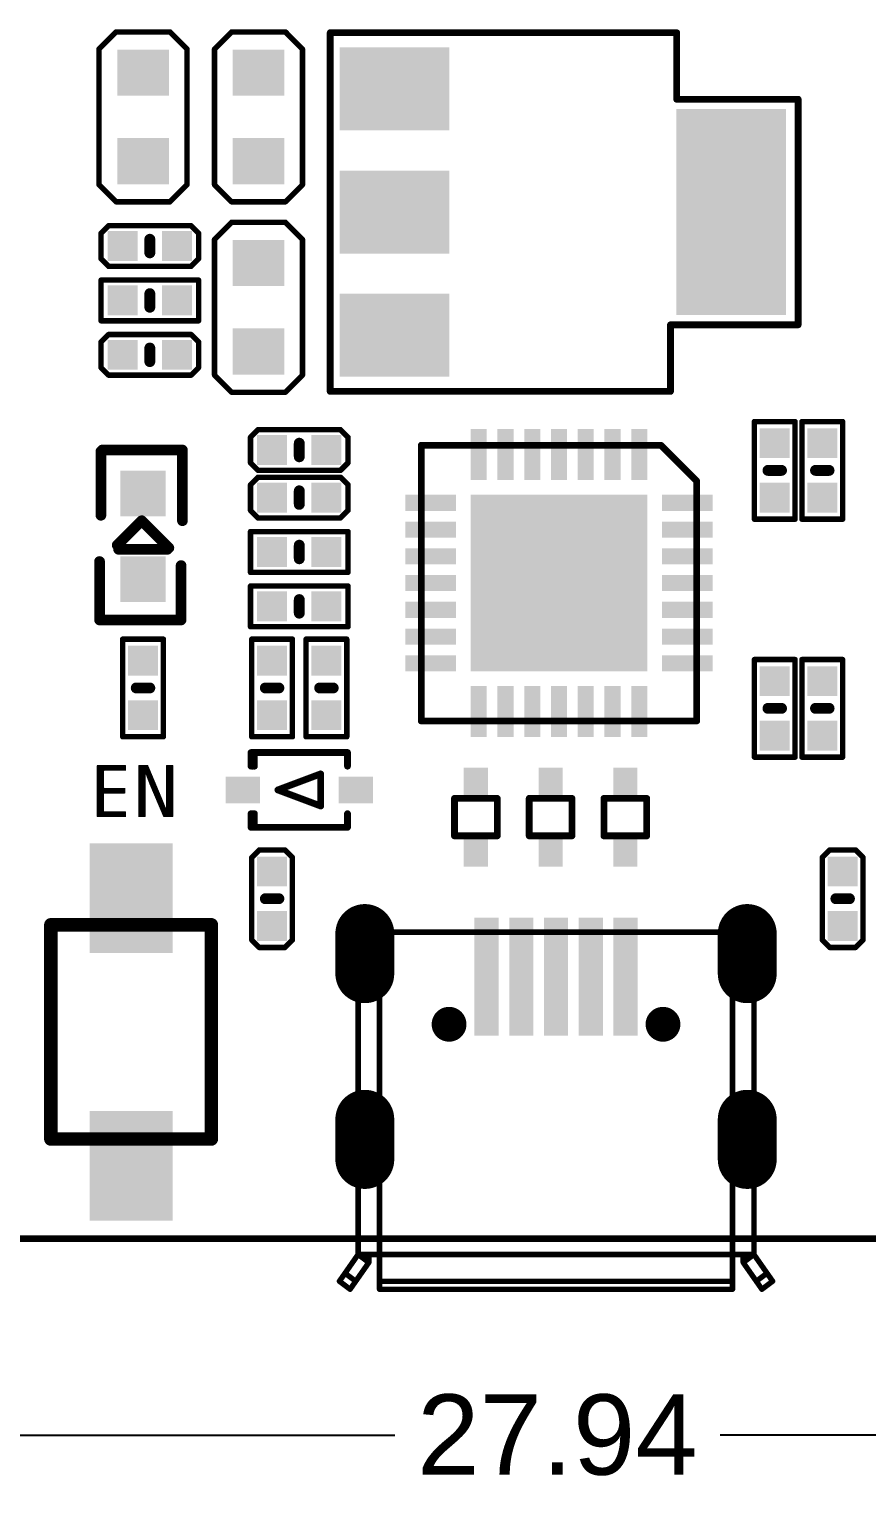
# Model space of a CAD drawing. Extents: x 491.8 to 537.2, y 395.3 to 465.5.
# Drawn here: x 504.09 to 519.76, y 395.35 to 422.59 of the extents above; entities that cross this region are included whole.
import ezdxf

# ---------------------------------------------------------------- set-up
doc = ezdxf.new("R2010")
doc.units = 0
doc.header["$MEASUREMENT"] = 0
doc.layers.get('0').update_dxf_attribs({"linetype": 'CONTINUOUS'})
doc.layers.get('Defpoints').update_dxf_attribs({"linetype": 'CONTINUOUS'})
doc.layers.add('SILKSCREENTOP_P', color=251, linetype='CONTINUOUS')
doc.styles.get("Standard").update_dxf_attribs({"font": 'arial.ttf'})
doc.dimstyles.get("Standard").update_dxf_attribs({"dimtxt": 1.5, "dimasz": 1.5, "dimexe": 0.18, "dimexo": 0, "dimgap": 0.5, "dimtad": 0, "dimtih": 1, "dimtoh": 1, "dimzin": 0, "dimdsep": 46, "dimtxsty": 'Standard', "dimcen": 0.09, "dimadec": 0, "dimazin": 0, "dimtfac": 1, "dimtofl": 0, "dimtmove": 2, "dimatfit": 3, "dimfxl": 1, "dimtolj": 1, "dimtzin": 0, "dimarcsym": 0})

# ---------------------------------------------------------------- blocks, each defined once
blk = doc.blocks.new('ROUND_1')
at = {"const_width": 0.0127}
blk.add_lwpolyline([(-0.00635, 0, 1), (0.00635, 0, 1)], format="xyb", close=True, dxfattribs=at)
blk = doc.blocks.new('ROUND_3')
at = {"const_width": 0.127}
blk.add_lwpolyline([(-0.0635, 0, 1), (0.0635, 0, 1)], format="xyb", close=True, dxfattribs=at)
blk = doc.blocks.new('ROUND_17')
at = {"const_width": 0.0635}
blk.add_lwpolyline([(-0.03175, 0, 1), (0.03175, 0, 1)], format="xyb", close=True, dxfattribs=at)
blk = doc.blocks.new('ROUND_49')
at = {"const_width": 0.1016}
blk.add_lwpolyline([(-0.0508, 0, 1), (0.0508, 0, 1)], format="xyb", close=True, dxfattribs=at)
blk = doc.blocks.new('ROUND_50')
at = {"const_width": 0.0508}
blk.add_lwpolyline([(-0.0254, 0, 1), (0.0254, 0, 1)], format="xyb", close=True, dxfattribs=at)
blk = doc.blocks.new('ROUND_117')
at = {"const_width": 0.099948}
blk.add_lwpolyline([(-0.049974, 0, 1), (0.049974, 0, 1)], format="xyb", close=True, dxfattribs=at)
blk = doc.blocks.new('RECTANGLE_368')
blk.add_solid([(0.775462, 1.025398), (0.775462, -1.025398), (-0.775462, 1.025398), (-0.775462, -1.025398)])
blk = doc.blocks.new('SQUARE_369')
blk.add_solid([(0.42545, 0.42545), (0.42545, -0.42545), (-0.42545, 0.42545), (-0.42545, -0.42545)])
blk = doc.blocks.new('SQUARE_371')
blk.add_solid([(0.2794, 0.2794), (0.2794, -0.2794), (-0.2794, 0.2794), (-0.2794, -0.2794)])
blk = doc.blocks.new('RECTANGLE_372')
blk.add_solid([(0.4826, 0.4318), (0.4826, -0.4318), (-0.4826, 0.4318), (-0.4826, -0.4318)])
blk = doc.blocks.new('RECTANGLE_19')
blk.add_solid([(0.32042, 0.250444), (0.32042, -0.250444), (-0.32042, 0.250444), (-0.32042, -0.250444)])
blk = doc.blocks.new('RECTANGLE_20')
blk.add_solid([(0.225424, 0.26543), (0.225424, -0.26543), (-0.225424, 0.26543), (-0.225424, -0.26543)])
blk = doc.blocks.new('RECTANGLE_375')
blk.add_solid([(1.025398, 0.775462), (1.025398, -0.775462), (-1.025398, 0.775462), (-1.025398, -0.775462)])
blk = doc.blocks.new('RECTANGLE_21')
blk.add_solid([(1.025398, 1.925446), (1.025398, -1.925446), (-1.025398, 1.925446), (-1.025398, -1.925446)])
blk = doc.blocks.new('RECTANGLE_26')
blk.add_solid([(0.150368, 0.47536), (0.150368, -0.47536), (-0.150368, 0.47536), (-0.150368, -0.47536)])
blk = doc.blocks.new('RECTANGLE_27')
blk.add_solid([(0.47536, 0.150368), (0.47536, -0.150368), (-0.47536, 0.150368), (-0.47536, -0.150368)])
blk = doc.blocks.new('SQUARE_28')
blk.add_solid([(1.650364, 1.650364), (1.650364, -1.650364), (-1.650364, 1.650364), (-1.650364, -1.650364)])
blk = doc.blocks.new('RECTANGLE_29')
blk.add_solid([(0.225424, 1.100454), (0.225424, -1.100454), (-0.225424, 1.100454), (-0.225424, -1.100454)])
blk = doc.blocks.new('OBLONG_16')
at = {"const_width": 1.100836}
blk.add_lwpolyline([(0, 0.37503), (0, -0.37503)], dxfattribs=at)
at = {"const_width": 0.550418}
for points in [[(-0.275208, 0.37503, 1), (0.275208, 0.37503, 1)], [(-0.275208, -0.37503, 1), (0.275208, -0.37503, 1)]]:
    blk.add_lwpolyline(points, format="xyb", close=True, dxfattribs=at)
blk = doc.blocks.new('ROUND_387')
at = {"const_width": 0.325374}
blk.add_lwpolyline([(-0.162686, 0, 1), (0.162686, 0, 1)], format="xyb", close=True, dxfattribs=at)
blk = doc.blocks.new('*D54')
at = {"color": 0, "linetype": 'Continuous', "lineweight": -2}
for p, q in [((500, 401.032), (500, 396.15)), ((527.94, 401.032), (527.94, 396.15)), ((501.5, 396.33), (510.929, 396.33)), ((526.44, 396.33), (517.011, 396.33))]:
    blk.add_line(p, q, dxfattribs=at)
at = {"color": 0, "linetype": 'Continuous'}
for points in [[(501.5, 396.58), (501.5, 396.08), (500, 396.33)], [(526.44, 396.58), (526.44, 396.08), (527.94, 396.33)]]:
    blk.add_solid(points, dxfattribs=at)
at = {"layer": 'Defpoints', "color": 0, "linetype": 'Continuous'}
for p in [(500, 401.032), (527.94, 401.032), (527.94, 396.33)]:
    blk.add_point(p, dxfattribs=at)
at = {"color": 0, "linetype": 'Continuous', "insert": (513.97, 396.33), "char_height": 1.5, "attachment_point": 5}
blk.add_mtext('\\A1;27.94', dxfattribs=at)

msp = doc.modelspace()

# ---------------------------------------------------------------- linework, layer by layer
at = {"const_width": 0.127}
msp.add_lwpolyline([(526.940018, 399.999962), (501.000014, 399.999962)], dxfattribs=at)
at = {"layer": 'SILKSCREENTOP_P'}
for points, const_width in [([(505.400818, 422.222676), (505.720604, 422.542462)], 0.1016), ([(505.720604, 422.542462), (506.725428, 422.542462)], 0.1016), ([(506.725428, 422.542462), (507.045214, 422.222676)], 0.1016), ([(507.559818, 422.222676), (507.879604, 422.542462)], 0.1016), ([(507.879604, 422.542462), (508.884428, 422.542462)], 0.1016), ([(508.884428, 422.542462), (509.204214, 422.222676)], 0.1016), ([(516.200898, 422.526968), (509.72212, 422.526968)], 0.127), ([(509.72212, 422.526968), (509.72212, 415.826956)], 0.127), ([(516.200898, 421.283638), (516.200898, 422.526968)], 0.127), ([(505.400818, 419.687248), (505.400818, 422.222676)], 0.1016), ([(507.045214, 422.222676), (507.045214, 419.687248)], 0.1016), ([(507.559818, 419.687248), (507.559818, 422.222676)], 0.1016), ([(509.204214, 422.222676), (509.204214, 419.687248)], 0.1016), ([(518.471912, 421.283638), (516.200898, 421.283638)], 0.127), ([(518.471912, 417.070286), (518.471912, 421.283638)], 0.127), ([(505.720604, 419.367462), (505.400818, 419.687248)], 0.1016), ([(507.045214, 419.687248), (506.725428, 419.367462)], 0.1016), ([(507.879604, 419.367462), (507.559818, 419.687248)], 0.1016), ([(509.204214, 419.687248), (508.884428, 419.367462)], 0.1016), ([(506.725428, 419.367462), (505.720604, 419.367462)], 0.1016), ([(508.884428, 419.367462), (507.879604, 419.367462)], 0.1016), ([(505.438156, 418.780722), (505.579888, 418.922454)], 0.1016), ([(505.438156, 418.303202), (505.438156, 418.780722)], 0.1016), ([(505.579888, 418.922454), (507.120144, 418.922454)], 0.1016), ([(507.120144, 418.922454), (507.261876, 418.780722)], 0.1016), ([(507.261876, 418.780722), (507.261876, 418.303202)], 0.1016), ([(507.559818, 418.666676), (507.879604, 418.986462)], 0.1016), ([(507.879604, 418.986462), (508.884428, 418.986462)], 0.1016), ([(508.884428, 418.986462), (509.204214, 418.666676)], 0.1016), ([(506.350016, 418.414962), (506.350016, 418.668962)], 0.2032), ([(507.559818, 416.131248), (507.559818, 418.666676)], 0.1016), ([(509.204214, 418.666676), (509.204214, 416.131248)], 0.1016), ([(505.579888, 418.16147), (505.438156, 418.303202)], 0.1016), ([(507.261876, 418.303202), (507.120144, 418.16147)], 0.1016), ([(507.120144, 418.16147), (505.579888, 418.16147)], 0.1016), ([(505.438156, 417.14547), (505.438156, 417.906454)], 0.1016), ([(505.438156, 417.906454), (507.261876, 417.906454)], 0.1016), ([(506.350016, 417.398962), (506.350016, 417.652962)], 0.2032), ([(507.261876, 417.906454), (507.261876, 417.14547)], 0.1016), ([(507.261876, 417.14547), (505.438156, 417.14547)], 0.1016), ([(505.438156, 416.748722), (505.579888, 416.890454)], 0.1016), ([(505.579888, 416.890454), (507.120144, 416.890454)], 0.1016), ([(507.120144, 416.890454), (507.261876, 416.748722)], 0.1016), ([(516.084566, 415.826956), (516.084566, 417.070286)], 0.127), ([(516.084566, 417.070286), (518.471912, 417.070286)], 0.127), ([(505.438156, 416.271202), (505.438156, 416.748722)], 0.1016), ([(506.350016, 416.636962), (506.350016, 416.382962)], 0.2032), ([(507.261876, 416.748722), (507.261876, 416.271202)], 0.1016), ([(505.579888, 416.12947), (505.438156, 416.271202)], 0.1016), ([(507.120144, 416.12947), (505.579888, 416.12947)], 0.1016), ([(507.261876, 416.271202), (507.120144, 416.12947)], 0.1016), ([(507.879604, 415.811462), (507.559818, 416.131248)], 0.1016), ([(509.204214, 416.131248), (508.884428, 415.811462)], 0.1016), ([(508.884428, 415.811462), (507.879604, 415.811462)], 0.1016), ([(509.72212, 415.826956), (516.084566, 415.826956)], 0.127), ([(517.653524, 413.439102), (517.653524, 415.262822)], 0.1016), ([(517.653524, 415.262822), (518.414508, 415.262822)], 0.1016), ([(518.414508, 415.262822), (518.414508, 413.439102)], 0.1016), ([(518.542524, 413.439102), (518.542524, 415.262822)], 0.1016), ([(518.542524, 415.262822), (519.303508, 415.262822)], 0.1016), ([(519.303508, 415.262822), (519.303508, 413.439102)], 0.1016), ([(508.232156, 414.970722), (508.373888, 415.112454)], 0.1016), ([(508.232156, 414.493202), (508.232156, 414.970722)], 0.1016), ([(508.373888, 415.112454), (509.914144, 415.112454)], 0.1016), ([(509.914144, 415.112454), (510.055876, 414.970722)], 0.1016), ([(510.055876, 414.970722), (510.055876, 414.493202)], 0.1016), ([(505.435616, 414.706562), (505.435616, 413.512762)], 0.199898), ([(506.959616, 414.731962), (505.461016, 414.731962)], 0.199898), ([(506.959616, 414.630362), (506.959616, 414.731962)], 0.199898), ([(506.959616, 413.411162), (506.959616, 414.630362)], 0.199898), ([(509.144016, 414.858962), (509.144016, 414.604962)], 0.2032), ([(511.424936, 409.671012), (511.424936, 414.821116)], 0.127), ([(511.424936, 414.821116), (515.903972, 414.821116)], 0.127), ([(515.903972, 414.821116), (516.57504, 414.150048)], 0.127), ([(508.373888, 414.35147), (508.232156, 414.493202)], 0.1016), ([(510.055876, 414.493202), (509.914144, 414.35147)], 0.1016), ([(517.907016, 414.350962), (518.161016, 414.350962)], 0.2032), ([(518.796016, 414.350962), (519.050016, 414.350962)], 0.2032), ([(508.232156, 414.081722), (508.373888, 414.223454)], 0.1016), ([(509.914144, 414.35147), (508.373888, 414.35147)], 0.1016), ([(508.373888, 414.223454), (509.914144, 414.223454)], 0.1016), ([(509.914144, 414.223454), (510.055876, 414.081722)], 0.1016), ([(516.57504, 414.150048), (516.57504, 409.671012)], 0.127), ([(508.232156, 413.604202), (508.232156, 414.081722)], 0.1016), ([(509.144016, 413.715962), (509.144016, 413.969962)], 0.2032), ([(510.055876, 414.081722), (510.055876, 413.604202)], 0.1016), ([(508.373888, 413.46247), (508.232156, 413.604202)], 0.1016), ([(510.055876, 413.604202), (509.914144, 413.46247)], 0.1016), ([(506.197616, 413.411162), (505.740416, 412.953962)], 0.199898), ([(506.705616, 412.903162), (506.197616, 413.411162)], 0.199898), ([(509.914144, 413.46247), (508.373888, 413.46247)], 0.1016), ([(518.414508, 413.439102), (517.653524, 413.439102)], 0.1016), ([(519.303508, 413.439102), (518.542524, 413.439102)], 0.1016), ([(508.232156, 412.44647), (508.232156, 413.207454)], 0.1016), ([(508.232156, 413.207454), (510.055876, 413.207454)], 0.1016), ([(510.055876, 413.207454), (510.055876, 412.44647)], 0.1016), ([(505.765816, 412.877762), (506.680216, 412.877762)], 0.199898), ([(509.144016, 412.953962), (509.144016, 412.699962)], 0.2032), ([(505.410216, 412.649162), (505.410216, 411.556962)], 0.199898), ([(506.934216, 411.556962), (506.934216, 412.572962)], 0.199898), ([(510.055876, 412.44647), (508.232156, 412.44647)], 0.1016), ([(508.232156, 411.43047), (508.232156, 412.191454)], 0.1016), ([(508.232156, 412.191454), (510.055876, 412.191454)], 0.1016), ([(509.144016, 411.937962), (509.144016, 411.683962)], 0.2032), ([(510.055876, 412.191454), (510.055876, 411.43047)], 0.1016), ([(505.410216, 411.556962), (505.740416, 411.556962)], 0.199898), ([(505.638816, 411.556962), (506.934216, 411.556962)], 0.199898), ([(510.055876, 411.43047), (508.232156, 411.43047)], 0.1016), ([(505.842524, 409.375102), (505.842524, 411.198822)], 0.1016), ([(505.842524, 411.198822), (506.603508, 411.198822)], 0.1016), ([(506.603508, 411.198822), (506.603508, 409.375102)], 0.1016), ([(508.255524, 409.375102), (508.255524, 411.198822)], 0.1016), ([(508.255524, 411.198822), (509.016508, 411.198822)], 0.1016), ([(509.016508, 411.198822), (509.016508, 409.375102)], 0.1016), ([(509.271524, 411.198822), (510.032508, 411.198822)], 0.1016), ([(509.271524, 409.375102), (509.271524, 411.198822)], 0.1016), ([(510.032508, 411.198822), (510.032508, 409.375102)], 0.1016), ([(517.653524, 410.817822), (518.414508, 410.817822)], 0.1016), ([(517.653524, 408.994102), (517.653524, 410.817822)], 0.1016), ([(518.414508, 410.817822), (518.414508, 408.994102)], 0.1016), ([(518.542524, 410.817822), (519.303508, 410.817822)], 0.1016), ([(518.542524, 408.994102), (518.542524, 410.817822)], 0.1016), ([(519.303508, 410.817822), (519.303508, 408.994102)], 0.1016), ([(506.096016, 410.286962), (506.350016, 410.286962)], 0.2032), ([(508.509016, 410.286962), (508.763016, 410.286962)], 0.2032), ([(509.779016, 410.286962), (509.525016, 410.286962)], 0.2032), ([(518.161016, 409.905962), (517.907016, 409.905962)], 0.2032), ([(519.050016, 409.905962), (518.796016, 409.905962)], 0.2032), ([(516.57504, 409.671012), (511.424936, 409.671012)], 0.127), ([(506.603508, 409.375102), (505.842524, 409.375102)], 0.1016), ([(509.016508, 409.375102), (508.255524, 409.375102)], 0.1016), ([(510.032508, 409.375102), (509.271524, 409.375102)], 0.1016), ([(508.242316, 408.826462), (508.242316, 409.080462)], 0.127), ([(508.242316, 409.080462), (510.045716, 409.080462)], 0.127), ([(508.267716, 408.826462), (508.267716, 409.080462)], 0.127), ([(508.280416, 408.826462), (508.280416, 409.080462)], 0.127), ([(508.305816, 408.826462), (508.305816, 409.080462)], 0.127), ([(510.045716, 409.080462), (510.045716, 408.826462)], 0.127), ([(518.414508, 408.994102), (517.653524, 408.994102)], 0.1016), ([(519.303508, 408.994102), (518.542524, 408.994102)], 0.1016), ([(505.893324, 408.833828), (505.371608, 408.833828)], 0.0254), ([(505.371608, 408.833828), (505.371608, 407.886662)], 0.0254), ([(505.3838, 407.886662), (505.3838, 408.833828)], 0.0254), ([(505.4092, 407.886662), (505.4092, 408.833828)], 0.0254), ([(505.4346, 407.886662), (505.4346, 408.833828)], 0.0254), ([(505.46, 407.886662), (505.46, 408.833828)], 0.0254), ([(505.483114, 408.740102), (505.495814, 408.752802)], 0.0254), ([(505.483114, 408.421078), (505.483114, 408.740102)], 0.0254), ([(505.4854, 408.747468), (505.4854, 408.833828)], 0.0254), ([(505.495814, 408.752802), (505.893324, 408.752802)], 0.0254), ([(505.5108, 408.752802), (505.5108, 408.833828)], 0.0254), ([(505.5362, 408.752802), (505.5362, 408.833828)], 0.0254), ([(505.5616, 408.752802), (505.5616, 408.833828)], 0.0254), ([(505.587, 408.752802), (505.587, 408.833828)], 0.0254), ([(505.6124, 408.752802), (505.6124, 408.833828)], 0.0254), ([(505.6378, 408.752802), (505.6378, 408.833828)], 0.0254), ([(505.6632, 408.752802), (505.6632, 408.833828)], 0.0254), ([(505.6886, 408.752802), (505.6886, 408.833828)], 0.0254), ([(505.714, 408.752802), (505.714, 408.833828)], 0.0254), ([(505.7394, 408.752802), (505.7394, 408.833828)], 0.0254), ([(505.7648, 408.752802), (505.7648, 408.833828)], 0.0254), ([(505.7902, 408.752802), (505.7902, 408.833828)], 0.0254), ([(505.8156, 408.752802), (505.8156, 408.833828)], 0.0254), ([(505.841, 408.752802), (505.841, 408.833828)], 0.0254), ([(505.8664, 408.752802), (505.8664, 408.833828)], 0.0254), ([(505.8918, 408.752802), (505.8918, 408.833828)], 0.0254), ([(505.893324, 408.752802), (505.893324, 408.833828)], 0.0254), ([(506.307852, 408.833828), (506.146816, 408.833828)], 0.0254), ([(506.146816, 408.833828), (506.146816, 407.886662)], 0.0254), ([(506.1712, 407.886662), (506.1712, 408.833828)], 0.0254), ([(506.1966, 407.886662), (506.1966, 408.833828)], 0.0254), ([(506.222, 407.886662), (506.222, 408.833828)], 0.0254), ([(506.2474, 407.886662), (506.2474, 408.833828)], 0.0254), ([(506.2728, 408.691842), (506.2728, 408.833828)], 0.0254), ([(506.2982, 408.643328), (506.2982, 408.833828)], 0.0254), ([(506.547628, 408.26436), (506.307852, 408.833828)], 0.0254), ([(506.3236, 408.577288), (506.3236, 408.796744)], 0.0254), ([(506.349, 408.511248), (506.349, 408.736292)], 0.0254), ([(506.774704, 408.833828), (506.663452, 408.833828)], 0.0254), ([(506.663452, 408.833828), (506.663452, 408.041094)], 0.0254), ([(506.6792, 407.886662), (506.6792, 408.833828)], 0.0254), ([(506.7046, 407.886662), (506.7046, 408.833828)], 0.0254), ([(506.73, 407.886662), (506.73, 408.833828)], 0.0254), ([(506.7554, 407.886662), (506.7554, 408.833828)], 0.0254), ([(506.774704, 407.886662), (506.774704, 408.833828)], 0.0254), ([(508.743966, 408.381962), (509.544066, 408.681936)], 0.127), ([(509.544066, 408.681936), (509.544066, 408.081988)], 0.127), ([(506.258068, 408.679396), (506.282706, 408.683968)], 0.0254), ([(506.258068, 407.886662), (506.258068, 408.679396)], 0.0254), ([(506.282706, 408.683968), (506.358398, 408.48661)], 0.0254), ([(506.358398, 408.48661), (506.613414, 407.886662)], 0.0254), ([(506.3744, 408.449272), (506.3744, 408.676094)], 0.0254), ([(506.3998, 408.389582), (506.3998, 408.615642)], 0.0254), ([(506.4252, 408.329638), (506.4252, 408.555444)], 0.0254), ([(506.4506, 408.269948), (506.4506, 408.494992)], 0.0254), ([(505.495814, 408.408378), (505.483114, 408.421078)], 0.0254), ([(505.483114, 408.314652), (505.495814, 408.327352)], 0.0254), ([(505.483114, 407.980388), (505.483114, 408.314652)], 0.0254), ([(505.4854, 408.322018), (505.4854, 408.413712)], 0.0254), ([(505.878084, 408.408378), (505.495814, 408.408378)], 0.0254), ([(505.495814, 408.327352), (505.878084, 408.327352)], 0.0254), ([(505.5108, 408.327352), (505.5108, 408.408378)], 0.0254), ([(505.5362, 408.327352), (505.5362, 408.408378)], 0.0254), ([(505.5616, 408.327352), (505.5616, 408.408378)], 0.0254), ([(505.587, 408.327352), (505.587, 408.408378)], 0.0254), ([(505.6124, 408.327352), (505.6124, 408.408378)], 0.0254), ([(505.6378, 408.327352), (505.6378, 408.408378)], 0.0254), ([(505.6632, 408.327352), (505.6632, 408.408378)], 0.0254), ([(505.6886, 408.327352), (505.6886, 408.408378)], 0.0254), ([(505.714, 408.327352), (505.714, 408.408378)], 0.0254), ([(505.7394, 408.327352), (505.7394, 408.408378)], 0.0254), ([(505.7648, 408.327352), (505.7648, 408.408378)], 0.0254), ([(505.7902, 408.327352), (505.7902, 408.408378)], 0.0254), ([(505.8156, 408.327352), (505.8156, 408.408378)], 0.0254), ([(505.841, 408.327352), (505.841, 408.408378)], 0.0254), ([(505.8664, 408.327352), (505.8664, 408.408378)], 0.0254), ([(505.878084, 408.327352), (505.878084, 408.408378)], 0.0254), ([(506.476, 408.210258), (506.476, 408.434794)], 0.0254), ([(506.5014, 408.150314), (506.5014, 408.374342)], 0.0254), ([(506.5268, 408.090624), (506.5268, 408.314144)], 0.0254), ([(506.638814, 408.036522), (506.547628, 408.26436)], 0.0254), ([(506.5522, 408.030934), (506.5522, 408.253184)], 0.0254), ([(506.5776, 407.971244), (506.5776, 408.189684)], 0.0254), ([(509.544066, 408.081988), (508.743966, 408.381962)], 0.127), ([(512.045966, 407.52395), (512.045966, 408.223974)], 0.127), ([(512.045966, 408.223974), (512.846066, 408.223974)], 0.127), ([(512.846066, 408.223974), (512.846066, 407.52395)], 0.127), ([(513.442966, 407.52395), (513.442966, 408.223974)], 0.127), ([(513.442966, 408.223974), (514.243066, 408.223974)], 0.127), ([(514.243066, 408.223974), (514.243066, 407.52395)], 0.127), ([(514.839966, 407.52395), (514.839966, 408.223974)], 0.127), ([(514.839966, 408.223974), (515.640066, 408.223974)], 0.127), ([(515.640066, 408.223974), (515.640066, 407.52395)], 0.127), ([(505.495814, 407.967688), (505.483114, 407.980388)], 0.0254), ([(505.4854, 407.886662), (505.4854, 407.973022)], 0.0254), ([(505.893324, 407.967688), (505.495814, 407.967688)], 0.0254), ([(505.5108, 407.886662), (505.5108, 407.967688)], 0.0254), ([(505.5362, 407.886662), (505.5362, 407.967688)], 0.0254), ([(505.5616, 407.886662), (505.5616, 407.967688)], 0.0254), ([(505.587, 407.886662), (505.587, 407.967688)], 0.0254), ([(505.6124, 407.886662), (505.6124, 407.967688)], 0.0254), ([(505.6378, 407.886662), (505.6378, 407.967688)], 0.0254), ([(505.6632, 407.886662), (505.6632, 407.967688)], 0.0254), ([(505.6886, 407.886662), (505.6886, 407.967688)], 0.0254), ([(505.714, 407.886662), (505.714, 407.967688)], 0.0254), ([(505.7394, 407.886662), (505.7394, 407.967688)], 0.0254), ([(505.7648, 407.886662), (505.7648, 407.967688)], 0.0254), ([(505.7902, 407.886662), (505.7902, 407.967688)], 0.0254), ([(505.8156, 407.886662), (505.8156, 407.967688)], 0.0254), ([(505.841, 407.886662), (505.841, 407.967688)], 0.0254), ([(505.8664, 407.886662), (505.8664, 407.967688)], 0.0254), ([(505.8918, 407.886662), (505.8918, 407.967688)], 0.0254), ([(505.893324, 407.886662), (505.893324, 407.967688)], 0.0254), ([(506.603, 407.9113), (506.603, 408.126184)], 0.0254), ([(506.6284, 407.886662), (506.6284, 408.062684)], 0.0254), ([(506.663452, 408.041094), (506.638814, 408.036522)], 0.0254), ([(506.6538, 407.886662), (506.6538, 408.028902)], 0.0254), ([(508.242316, 407.937462), (508.242316, 407.683462)], 0.127), ([(508.267716, 407.937462), (508.267716, 407.683462)], 0.127), ([(508.280416, 407.937462), (508.280416, 407.683462)], 0.127), ([(508.305816, 407.937462), (508.305816, 407.683462)], 0.127), ([(510.045716, 407.683462), (510.045716, 407.937462)], 0.127), ([(505.371608, 407.886662), (505.893324, 407.886662)], 0.0254), ([(506.146816, 407.886662), (506.258068, 407.886662)], 0.0254), ([(506.613414, 407.886662), (506.774704, 407.886662)], 0.0254), ([(508.242316, 407.683462), (510.045716, 407.683462)], 0.127), ([(512.846066, 407.52395), (512.045966, 407.52395)], 0.127), ([(514.243066, 407.52395), (513.442966, 407.52395)], 0.127), ([(515.640066, 407.52395), (514.839966, 407.52395)], 0.127), ([(508.255524, 407.12009), (508.397256, 407.261822)], 0.1016), ([(508.255524, 405.579834), (508.255524, 407.12009)], 0.1016), ([(508.397256, 407.261822), (508.874776, 407.261822)], 0.1016), ([(508.874776, 407.261822), (509.016508, 407.12009)], 0.1016), ([(509.016508, 407.12009), (509.016508, 405.579834)], 0.1016), ([(518.923524, 407.12009), (519.065256, 407.261822)], 0.1016), ([(518.923524, 405.579834), (518.923524, 407.12009)], 0.1016), ([(519.065256, 407.261822), (519.542776, 407.261822)], 0.1016), ([(519.542776, 407.261822), (519.684508, 407.12009)], 0.1016), ([(519.684508, 407.12009), (519.684508, 405.579834)], 0.1016), ([(508.763016, 406.349962), (508.509016, 406.349962)], 0.2032), ([(519.431016, 406.349962), (519.177016, 406.349962)], 0.2032), ([(504.49988, 401.861782), (504.49988, 405.861774)], 0.254), ([(504.49988, 405.861774), (507.499874, 405.861774)], 0.254), ([(507.499874, 405.861774), (507.499874, 401.861782)], 0.254), ([(510.244598, 405.72436), (517.644634, 405.72436)], 0.1016), ([(510.244598, 399.704306), (510.244598, 405.72436)], 0.1016), ([(510.644648, 405.72436), (510.644648, 399.704306)], 0.1016), ([(517.244584, 399.704306), (517.244584, 405.72436)], 0.1016), ([(517.644634, 399.704306), (517.644634, 405.72436)], 0.1016), ([(508.397256, 405.438102), (508.255524, 405.579834)], 0.1016), ([(508.874776, 405.438102), (508.397256, 405.438102)], 0.1016), ([(509.016508, 405.579834), (508.874776, 405.438102)], 0.1016), ([(519.065256, 405.438102), (518.923524, 405.579834)], 0.1016), ([(519.542776, 405.438102), (519.065256, 405.438102)], 0.1016), ([(519.684508, 405.579834), (519.542776, 405.438102)], 0.1016), ([(507.499874, 401.861782), (504.49988, 401.861782)], 0.254), ([(510.244598, 399.704306), (509.894586, 399.204434)], 0.1016), ([(510.244598, 399.704306), (510.444496, 399.554446)], 0.1016), ([(510.644648, 399.704306), (510.244598, 399.704306)], 0.1016), ([(517.644634, 399.704306), (510.244598, 399.704306)], 0.1016), ([(510.444496, 399.554446), (510.444496, 399.704306)], 0.1016), ([(510.644648, 399.704306), (510.644648, 399.05432)], 0.1016), ([(517.244584, 399.704306), (517.244584, 399.05432)], 0.1016), ([(517.444482, 399.554446), (517.444482, 399.704306)], 0.1016), ([(517.444482, 399.554446), (517.644634, 399.704306)], 0.1016), ([(517.644634, 399.704306), (517.994646, 399.204434)], 0.1016), ([(510.094484, 399.05432), (510.444496, 399.554446)], 0.1016), ([(517.794494, 399.05432), (517.444482, 399.554446)], 0.1016), ([(509.894586, 399.204434), (510.094484, 399.05432)], 0.1016), ([(509.999488, 399.354294), (510.19964, 399.204434)], 0.1016), ([(510.644648, 399.204434), (517.244584, 399.204434)], 0.1016), ([(517.689592, 399.204434), (517.88949, 399.354294)], 0.1016), ([(517.994646, 399.204434), (517.794494, 399.05432)], 0.1016), ([(517.244584, 399.05432), (510.644648, 399.05432)], 0.1016)]:
    msp.add_lwpolyline(points, dxfattribs=dict(at, const_width=const_width))

# ---------------------------------------------------------------- block references
for name, p in [('RECTANGLE_372', (506.223016, 421.780462)), ('RECTANGLE_372', (508.382016, 421.780462)), ('RECTANGLE_375', (510.922016, 421.476932)), ('RECTANGLE_21', (517.221978, 419.176962)), ('RECTANGLE_372', (506.223016, 420.129462)), ('RECTANGLE_372', (508.382016, 420.129462)), ('RECTANGLE_375', (510.922016, 419.176962)), ('SQUARE_371', (505.842016, 418.541962)), ('SQUARE_371', (506.858016, 418.541962)), ('RECTANGLE_372', (508.382016, 418.224462)), ('SQUARE_371', (505.842016, 417.525962)), ('SQUARE_371', (506.858016, 417.525962)), ('RECTANGLE_375', (510.922016, 416.876992)), ('RECTANGLE_372', (508.382016, 416.573462)), ('SQUARE_371', (505.842016, 416.509962)), ('SQUARE_371', (506.858016, 416.509962)), ('SQUARE_371', (508.636016, 414.731962)), ('SQUARE_371', (509.652016, 414.731962)), ('RECTANGLE_26', (512.500118, 414.64611)), ('RECTANGLE_26', (512.99999, 414.64611)), ('RECTANGLE_26', (513.500116, 414.64611)), ('RECTANGLE_26', (513.999988, 414.64611)), ('RECTANGLE_26', (514.500114, 414.64611)), ('RECTANGLE_26', (514.999986, 414.64611)), ('RECTANGLE_26', (515.500112, 414.64611)), ('SQUARE_371', (518.034016, 414.858962)), ('SQUARE_371', (518.923016, 414.858962)), ('SQUARE_369', (506.223016, 413.918908)), ('SQUARE_371', (508.636016, 413.842962)), ('SQUARE_371', (509.652016, 413.842962)), ('SQUARE_371', (518.034016, 413.842962)), ('SQUARE_371', (518.923016, 413.842962)), ('RECTANGLE_27', (511.599942, 413.745934)), ('SQUARE_28', (513.999988, 412.246064)), ('RECTANGLE_27', (516.400034, 413.745934)), ('RECTANGLE_27', (511.599942, 413.246062)), ('RECTANGLE_27', (516.400034, 413.246062)), ('SQUARE_371', (508.636016, 412.826962)), ('SQUARE_371', (509.652016, 412.826962)), ('RECTANGLE_27', (511.599942, 412.745936)), ('RECTANGLE_27', (516.400034, 412.745936)), ('SQUARE_369', (506.223016, 412.318962)), ('RECTANGLE_27', (511.599942, 412.246064)), ('RECTANGLE_27', (516.400034, 412.246064)), ('SQUARE_371', (508.636016, 411.810962)), ('SQUARE_371', (509.652016, 411.810962)), ('RECTANGLE_27', (511.599942, 411.745938)), ('RECTANGLE_27', (516.400034, 411.745938)), ('RECTANGLE_27', (511.599942, 411.246066)), ('RECTANGLE_27', (516.400034, 411.246066)), ('SQUARE_371', (506.223016, 410.794962)), ('SQUARE_371', (508.636016, 410.794962)), ('SQUARE_371', (509.652016, 410.794962)), ('RECTANGLE_27', (511.599942, 410.74594)), ('RECTANGLE_27', (516.400034, 410.74594)), ('SQUARE_371', (518.034016, 410.413962)), ('SQUARE_371', (518.923016, 410.413962)), ('RECTANGLE_26', (512.500118, 409.846018)), ('RECTANGLE_26', (512.99999, 409.846018)), ('RECTANGLE_26', (513.500116, 409.846018)), ('RECTANGLE_26', (513.999988, 409.846018)), ('RECTANGLE_26', (514.500114, 409.846018)), ('RECTANGLE_26', (514.999986, 409.846018)), ('RECTANGLE_26', (515.500112, 409.846018)), ('SQUARE_371', (506.223016, 409.778962)), ('SQUARE_371', (508.636016, 409.778962)), ('SQUARE_371', (509.652016, 409.778962)), ('SQUARE_371', (518.034016, 409.397962)), ('SQUARE_371', (518.923016, 409.397962)), ('RECTANGLE_20', (512.446016, 408.534108)), ('RECTANGLE_20', (513.843016, 408.534108)), ('RECTANGLE_20', (515.240016, 408.534108)), ('RECTANGLE_19', (508.089916, 408.381962)), ('RECTANGLE_19', (510.199894, 408.381962)), ('RECTANGLE_368', (506.000004, 406.3619)), ('RECTANGLE_20', (512.446016, 407.21407)), ('RECTANGLE_20', (513.843016, 407.21407)), ('RECTANGLE_20', (515.240016, 407.21407)), ('SQUARE_371', (508.636016, 406.857962)), ('SQUARE_371', (519.304016, 406.857962)), ('SQUARE_371', (508.636016, 405.841962)), ('OBLONG_16', (510.369566, 405.32431)), ('OBLONG_16', (517.519666, 405.32431)), ('SQUARE_371', (519.304016, 405.841962)), ('RECTANGLE_29', (512.644644, 404.894288)), ('RECTANGLE_29', (513.29463, 404.894288)), ('RECTANGLE_29', (513.944616, 404.894288)), ('RECTANGLE_29', (514.594602, 404.894288)), ('RECTANGLE_29', (515.244588, 404.894288)), ('ROUND_387', (511.94462, 404.004272)), ('ROUND_387', (515.944612, 404.004272)), ('OBLONG_16', (510.369566, 401.854416)), ('OBLONG_16', (517.519666, 401.854416)), ('RECTANGLE_368', (506.000004, 401.36191))]:
    msp.add_blockref(name, p)
for name, p in [('ROUND_50', (505.720604, 422.542462)), ('ROUND_50', (506.725428, 422.542462)), ('ROUND_50', (507.879604, 422.542462)), ('ROUND_50', (508.884428, 422.542462)), ('ROUND_17', (509.72212, 422.526968)), ('ROUND_17', (516.200898, 422.526968)), ('ROUND_50', (505.400818, 422.222676)), ('ROUND_50', (507.045214, 422.222676)), ('ROUND_50', (507.045214, 422.222676)), ('ROUND_50', (507.559818, 422.222676)), ('ROUND_50', (509.204214, 422.222676)), ('ROUND_50', (509.204214, 422.222676)), ('ROUND_17', (516.200898, 421.283638)), ('ROUND_17', (518.471912, 421.283638)), ('ROUND_17', (518.471912, 421.283638)), ('ROUND_50', (505.400818, 419.687248)), ('ROUND_50', (507.045214, 419.687248)), ('ROUND_50', (507.559818, 419.687248)), ('ROUND_50', (509.204214, 419.687248)), ('ROUND_50', (505.720604, 419.367462)), ('ROUND_50', (506.725428, 419.367462)), ('ROUND_50', (507.879604, 419.367462)), ('ROUND_50', (508.884428, 419.367462)), ('ROUND_50', (505.438156, 418.780722)), ('ROUND_50', (505.579888, 418.922454)), ('ROUND_50', (507.120144, 418.922454)), ('ROUND_50', (507.261876, 418.780722)), ('ROUND_50', (507.879604, 418.986462)), ('ROUND_50', (508.884428, 418.986462)), ('ROUND_49', (506.350016, 418.668962)), ('ROUND_50', (507.559818, 418.666676)), ('ROUND_50', (509.204214, 418.666676)), ('ROUND_50', (509.204214, 418.666676)), ('ROUND_50', (505.438156, 418.303202)), ('ROUND_49', (506.350016, 418.414962)), ('ROUND_50', (507.261876, 418.303202)), ('ROUND_50', (507.261876, 418.303202)), ('ROUND_50', (505.579888, 418.16147)), ('ROUND_50', (507.120144, 418.16147)), ('ROUND_50', (505.438156, 417.906454)), ('ROUND_49', (506.350016, 417.652962)), ('ROUND_50', (507.261876, 417.906454)), ('ROUND_50', (507.261876, 417.906454)), ('ROUND_49', (506.350016, 417.398962)), ('ROUND_50', (505.438156, 417.14547)), ('ROUND_50', (507.261876, 417.14547)), ('ROUND_50', (505.579888, 416.890454)), ('ROUND_50', (507.120144, 416.890454)), ('ROUND_17', (516.084566, 417.070286)), ('ROUND_17', (518.471912, 417.070286)), ('ROUND_50', (505.438156, 416.748722)), ('ROUND_50', (505.438156, 416.748722)), ('ROUND_49', (506.350016, 416.636962)), ('ROUND_50', (507.261876, 416.748722)), ('ROUND_49', (506.350016, 416.382962)), ('ROUND_50', (505.438156, 416.271202)), ('ROUND_50', (505.579888, 416.12947)), ('ROUND_50', (507.120144, 416.12947)), ('ROUND_50', (507.261876, 416.271202)), ('ROUND_50', (507.559818, 416.131248)), ('ROUND_50', (509.204214, 416.131248)), ('ROUND_50', (507.879604, 415.811462)), ('ROUND_50', (508.884428, 415.811462)), ('ROUND_17', (509.72212, 415.826956)), ('ROUND_17', (516.084566, 415.826956)), ('ROUND_50', (517.653524, 415.262822)), ('ROUND_50', (518.414508, 415.262822)), ('ROUND_50', (518.542524, 415.262822)), ('ROUND_50', (519.303508, 415.262822)), ('ROUND_50', (508.232156, 414.970722)), ('ROUND_50', (508.232156, 414.970722)), ('ROUND_50', (508.373888, 415.112454)), ('ROUND_50', (509.914144, 415.112454)), ('ROUND_50', (510.055876, 414.970722)), ('ROUND_117', (505.435616, 414.706562)), ('ROUND_117', (505.461016, 414.731962)), ('ROUND_117', (506.959616, 414.731962)), ('ROUND_117', (506.959616, 414.630362)), ('ROUND_49', (509.144016, 414.858962)), ('ROUND_17', (511.424936, 414.821116)), ('ROUND_17', (515.903972, 414.821116)), ('ROUND_50', (508.232156, 414.493202)), ('ROUND_49', (509.144016, 414.604962)), ('ROUND_50', (510.055876, 414.493202)), ('ROUND_49', (517.907016, 414.350962)), ('ROUND_49', (518.161016, 414.350962)), ('ROUND_49', (518.796016, 414.350962)), ('ROUND_49', (519.050016, 414.350962)), ('ROUND_50', (508.373888, 414.35147)), ('ROUND_50', (508.373888, 414.223454)), ('ROUND_50', (509.914144, 414.35147)), ('ROUND_50', (509.914144, 414.223454)), ('ROUND_17', (516.57504, 414.150048)), ('ROUND_17', (516.57504, 414.150048)), ('ROUND_50', (508.232156, 414.081722)), ('ROUND_49', (509.144016, 413.969962)), ('ROUND_50', (510.055876, 414.081722)), ('ROUND_50', (508.232156, 413.604202)), ('ROUND_49', (509.144016, 413.715962)), ('ROUND_50', (510.055876, 413.604202)), ('ROUND_50', (510.055876, 413.604202)), ('ROUND_117', (505.435616, 413.512762)), ('ROUND_117', (506.197616, 413.411162)), ('ROUND_117', (506.959616, 413.411162)), ('ROUND_50', (508.373888, 413.46247)), ('ROUND_50', (509.914144, 413.46247)), ('ROUND_50', (517.653524, 413.439102)), ('ROUND_50', (518.414508, 413.439102)), ('ROUND_50', (518.414508, 413.439102)), ('ROUND_50', (518.542524, 413.439102)), ('ROUND_50', (519.303508, 413.439102)), ('ROUND_50', (519.303508, 413.439102)), ('ROUND_50', (508.232156, 413.207454)), ('ROUND_50', (510.055876, 413.207454)), ('ROUND_117', (505.740416, 412.953962)), ('ROUND_117', (505.765816, 412.877762)), ('ROUND_117', (506.680216, 412.877762)), ('ROUND_117', (506.705616, 412.903162)), ('ROUND_49', (509.144016, 412.953962)), ('ROUND_117', (505.410216, 412.649162)), ('ROUND_117', (506.934216, 412.572962)), ('ROUND_49', (509.144016, 412.699962)), ('ROUND_50', (508.232156, 412.44647)), ('ROUND_50', (508.232156, 412.44647)), ('ROUND_50', (510.055876, 412.44647)), ('ROUND_50', (508.232156, 412.191454)), ('ROUND_49', (509.144016, 411.937962)), ('ROUND_50', (510.055876, 412.191454)), ('ROUND_49', (509.144016, 411.683962)), ('ROUND_117', (505.410216, 411.556962)), ('ROUND_117', (505.638816, 411.556962)), ('ROUND_117', (505.740416, 411.556962)), ('ROUND_117', (506.934216, 411.556962)), ('ROUND_50', (508.232156, 411.43047)), ('ROUND_50', (508.232156, 411.43047)), ('ROUND_50', (510.055876, 411.43047)), ('ROUND_50', (505.842524, 411.198822)), ('ROUND_50', (506.603508, 411.198822)), ('ROUND_50', (508.255524, 411.198822)), ('ROUND_50', (509.016508, 411.198822)), ('ROUND_50', (509.271524, 411.198822)), ('ROUND_50', (509.271524, 411.198822)), ('ROUND_50', (510.032508, 411.198822)), ('ROUND_50', (517.653524, 410.817822)), ('ROUND_50', (517.653524, 410.817822)), ('ROUND_50', (518.414508, 410.817822)), ('ROUND_50', (518.542524, 410.817822)), ('ROUND_50', (518.542524, 410.817822)), ('ROUND_50', (519.303508, 410.817822)), ('ROUND_49', (506.096016, 410.286962)), ('ROUND_49', (506.350016, 410.286962)), ('ROUND_49', (508.509016, 410.286962)), ('ROUND_49', (508.763016, 410.286962)), ('ROUND_49', (509.525016, 410.286962)), ('ROUND_49', (509.779016, 410.286962)), ('ROUND_49', (517.907016, 409.905962)), ('ROUND_49', (518.161016, 409.905962)), ('ROUND_49', (518.796016, 409.905962)), ('ROUND_49', (519.050016, 409.905962)), ('ROUND_17', (511.424936, 409.671012)), ('ROUND_17', (516.57504, 409.671012)), ('ROUND_50', (505.842524, 409.375102)), ('ROUND_50', (506.603508, 409.375102)), ('ROUND_50', (506.603508, 409.375102)), ('ROUND_50', (508.255524, 409.375102)), ('ROUND_50', (509.016508, 409.375102)), ('ROUND_50', (509.016508, 409.375102)), ('ROUND_50', (509.271524, 409.375102)), ('ROUND_50', (510.032508, 409.375102)), ('ROUND_17', (508.242316, 409.080462)), ('ROUND_17', (508.267716, 409.080462)), ('ROUND_17', (508.280416, 409.080462)), ('ROUND_17', (508.305816, 409.080462)), ('ROUND_17', (510.045716, 409.080462)), ('ROUND_50', (517.653524, 408.994102)), ('ROUND_50', (518.414508, 408.994102)), ('ROUND_50', (518.542524, 408.994102)), ('ROUND_50', (519.303508, 408.994102)), ('ROUND_1', (505.371608, 408.833828)), ('ROUND_1', (505.3838, 408.833828)), ('ROUND_1', (505.4092, 408.833828)), ('ROUND_1', (505.4346, 408.833828)), ('ROUND_1', (505.46, 408.833828)), ('ROUND_1', (505.483114, 408.740102)), ('ROUND_1', (505.4854, 408.833828)), ('ROUND_1', (505.4854, 408.747468)), ('ROUND_1', (505.495814, 408.752802)), ('ROUND_1', (505.5108, 408.833828)), ('ROUND_1', (505.5108, 408.752802)), ('ROUND_1', (505.5362, 408.833828)), ('ROUND_1', (505.5362, 408.752802)), ('ROUND_1', (505.5616, 408.833828)), ('ROUND_1', (505.5616, 408.752802)), ('ROUND_1', (505.587, 408.833828)), ('ROUND_1', (505.587, 408.752802)), ('ROUND_1', (505.6124, 408.833828)), ('ROUND_1', (505.6124, 408.752802)), ('ROUND_1', (505.6378, 408.833828)), ('ROUND_1', (505.6378, 408.752802)), ('ROUND_1', (505.6632, 408.833828)), ('ROUND_1', (505.6632, 408.752802)), ('ROUND_1', (505.6886, 408.833828)), ('ROUND_1', (505.6886, 408.752802)), ('ROUND_1', (505.714, 408.833828)), ('ROUND_1', (505.714, 408.752802)), ('ROUND_1', (505.7394, 408.833828)), ('ROUND_1', (505.7394, 408.752802)), ('ROUND_1', (505.7648, 408.833828)), ('ROUND_1', (505.7648, 408.752802)), ('ROUND_1', (505.7902, 408.833828)), ('ROUND_1', (505.7902, 408.752802)), ('ROUND_1', (505.8156, 408.833828)), ('ROUND_1', (505.8156, 408.752802)), ('ROUND_1', (505.841, 408.833828)), ('ROUND_1', (505.841, 408.752802)), ('ROUND_1', (505.8664, 408.833828)), ('ROUND_1', (505.8664, 408.752802)), ('ROUND_1', (505.8918, 408.833828)), ('ROUND_1', (505.8918, 408.752802)), ('ROUND_1', (505.893324, 408.833828)), ('ROUND_1', (505.893324, 408.833828)), ('ROUND_1', (505.893324, 408.752802)), ('ROUND_1', (506.146816, 408.833828)), ('ROUND_1', (506.1712, 408.833828)), ('ROUND_1', (506.1966, 408.833828)), ('ROUND_1', (506.222, 408.833828)), ('ROUND_1', (506.2474, 408.833828)), ('ROUND_1', (506.2728, 408.833828)), ('ROUND_1', (506.2982, 408.833828)), ('ROUND_1', (506.307852, 408.833828)), ('ROUND_1', (506.3236, 408.796744)), ('ROUND_1', (506.349, 408.736292)), ('ROUND_1', (506.663452, 408.833828)), ('ROUND_1', (506.6792, 408.833828)), ('ROUND_1', (506.7046, 408.833828)), ('ROUND_1', (506.73, 408.833828)), ('ROUND_1', (506.7554, 408.833828)), ('ROUND_1', (506.774704, 408.833828)), ('ROUND_1', (506.774704, 408.833828)), ('ROUND_17', (508.242316, 408.826462)), ('ROUND_17', (508.267716, 408.826462)), ('ROUND_17', (508.280416, 408.826462)), ('ROUND_17', (508.305816, 408.826462)), ('ROUND_17', (509.544066, 408.681936)), ('ROUND_17', (509.544066, 408.681936)), ('ROUND_17', (510.045716, 408.826462)), ('ROUND_1', (506.258068, 408.679396)), ('ROUND_1', (506.2728, 408.691842)), ('ROUND_1', (506.282706, 408.683968)), ('ROUND_1', (506.2982, 408.643328)), ('ROUND_1', (506.3236, 408.577288)), ('ROUND_1', (506.349, 408.511248)), ('ROUND_1', (506.358398, 408.48661)), ('ROUND_1', (506.3744, 408.676094)), ('ROUND_1', (506.3744, 408.449272)), ('ROUND_1', (506.3998, 408.615642)), ('ROUND_1', (506.4252, 408.555444)), ('ROUND_1', (506.4506, 408.494992)), ('ROUND_1', (505.483114, 408.421078)), ('ROUND_1', (505.483114, 408.314652)), ('ROUND_1', (505.4854, 408.413712)), ('ROUND_1', (505.4854, 408.322018)), ('ROUND_1', (505.495814, 408.408378)), ('ROUND_1', (505.495814, 408.327352)), ('ROUND_1', (505.5108, 408.408378)), ('ROUND_1', (505.5108, 408.327352)), ('ROUND_1', (505.5362, 408.408378)), ('ROUND_1', (505.5362, 408.327352)), ('ROUND_1', (505.5616, 408.408378)), ('ROUND_1', (505.5616, 408.327352)), ('ROUND_1', (505.587, 408.408378)), ('ROUND_1', (505.587, 408.327352)), ('ROUND_1', (505.6124, 408.408378)), ('ROUND_1', (505.6124, 408.327352)), ('ROUND_1', (505.6378, 408.408378)), ('ROUND_1', (505.6378, 408.327352)), ('ROUND_1', (505.6632, 408.408378)), ('ROUND_1', (505.6632, 408.327352)), ('ROUND_1', (505.6886, 408.408378)), ('ROUND_1', (505.6886, 408.327352)), ('ROUND_1', (505.714, 408.408378)), ('ROUND_1', (505.714, 408.327352)), ('ROUND_1', (505.7394, 408.408378)), ('ROUND_1', (505.7394, 408.327352)), ('ROUND_1', (505.7648, 408.408378)), ('ROUND_1', (505.7648, 408.327352)), ('ROUND_1', (505.7902, 408.408378)), ('ROUND_1', (505.7902, 408.327352)), ('ROUND_1', (505.8156, 408.408378)), ('ROUND_1', (505.8156, 408.327352)), ('ROUND_1', (505.841, 408.408378)), ('ROUND_1', (505.841, 408.327352)), ('ROUND_1', (505.8664, 408.408378)), ('ROUND_1', (505.8664, 408.327352)), ('ROUND_1', (505.878084, 408.408378)), ('ROUND_1', (505.878084, 408.327352)), ('ROUND_1', (506.3998, 408.389582)), ('ROUND_1', (506.4252, 408.329638)), ('ROUND_1', (506.4506, 408.269948)), ('ROUND_1', (506.476, 408.434794)), ('ROUND_1', (506.476, 408.210258)), ('ROUND_1', (506.5014, 408.374342)), ('ROUND_1', (506.5268, 408.314144)), ('ROUND_1', (506.547628, 408.26436)), ('ROUND_1', (506.5522, 408.253184)), ('ROUND_1', (506.5776, 408.189684)), ('ROUND_17', (508.743966, 408.381962)), ('ROUND_17', (512.045966, 408.223974)), ('ROUND_17', (512.846066, 408.223974)), ('ROUND_17', (513.442966, 408.223974)), ('ROUND_17', (514.243066, 408.223974)), ('ROUND_17', (514.839966, 408.223974)), ('ROUND_17', (515.640066, 408.223974)), ('ROUND_1', (505.483114, 407.980388)), ('ROUND_1', (505.4854, 407.973022)), ('ROUND_1', (505.495814, 407.967688)), ('ROUND_1', (505.5108, 407.967688)), ('ROUND_1', (505.5362, 407.967688)), ('ROUND_1', (505.5616, 407.967688)), ('ROUND_1', (505.587, 407.967688)), ('ROUND_1', (505.6124, 407.967688)), ('ROUND_1', (505.6378, 407.967688)), ('ROUND_1', (505.6632, 407.967688)), ('ROUND_1', (505.6886, 407.967688)), ('ROUND_1', (505.714, 407.967688)), ('ROUND_1', (505.7394, 407.967688)), ('ROUND_1', (505.7648, 407.967688)), ('ROUND_1', (505.7902, 407.967688)), ('ROUND_1', (505.8156, 407.967688)), ('ROUND_1', (505.841, 407.967688)), ('ROUND_1', (505.8664, 407.967688)), ('ROUND_1', (505.8918, 407.967688)), ('ROUND_1', (505.893324, 407.967688)), ('ROUND_1', (506.5014, 408.150314)), ('ROUND_1', (506.5268, 408.090624)), ('ROUND_1', (506.5522, 408.030934)), ('ROUND_1', (506.5776, 407.971244)), ('ROUND_1', (506.603, 408.126184)), ('ROUND_1', (506.603, 407.9113)), ('ROUND_1', (506.6284, 408.062684)), ('ROUND_1', (506.638814, 408.036522)), ('ROUND_1', (506.6538, 408.028902)), ('ROUND_1', (506.663452, 408.041094)), ('ROUND_17', (508.242316, 407.937462)), ('ROUND_17', (508.267716, 407.937462)), ('ROUND_17', (508.280416, 407.937462)), ('ROUND_17', (508.305816, 407.937462)), ('ROUND_17', (509.544066, 408.081988)), ('ROUND_17', (510.045716, 407.937462)), ('ROUND_1', (505.371608, 407.886662)), ('ROUND_1', (505.3838, 407.886662)), ('ROUND_1', (505.4092, 407.886662)), ('ROUND_1', (505.4346, 407.886662)), ('ROUND_1', (505.46, 407.886662)), ('ROUND_1', (505.4854, 407.886662)), ('ROUND_1', (505.5108, 407.886662)), ('ROUND_1', (505.5362, 407.886662)), ('ROUND_1', (505.5616, 407.886662)), ('ROUND_1', (505.587, 407.886662)), ('ROUND_1', (505.6124, 407.886662)), ('ROUND_1', (505.6378, 407.886662)), ('ROUND_1', (505.6632, 407.886662)), ('ROUND_1', (505.6886, 407.886662)), ('ROUND_1', (505.714, 407.886662)), ('ROUND_1', (505.7394, 407.886662)), ('ROUND_1', (505.7648, 407.886662)), ('ROUND_1', (505.7902, 407.886662)), ('ROUND_1', (505.8156, 407.886662)), ('ROUND_1', (505.841, 407.886662)), ('ROUND_1', (505.8664, 407.886662)), ('ROUND_1', (505.8918, 407.886662)), ('ROUND_1', (505.893324, 407.886662)), ('ROUND_1', (506.146816, 407.886662)), ('ROUND_1', (506.1712, 407.886662)), ('ROUND_1', (506.1966, 407.886662)), ('ROUND_1', (506.222, 407.886662)), ('ROUND_1', (506.2474, 407.886662)), ('ROUND_1', (506.258068, 407.886662)), ('ROUND_1', (506.613414, 407.886662)), ('ROUND_1', (506.6284, 407.886662)), ('ROUND_1', (506.6538, 407.886662)), ('ROUND_1', (506.6792, 407.886662)), ('ROUND_1', (506.7046, 407.886662)), ('ROUND_1', (506.73, 407.886662)), ('ROUND_1', (506.7554, 407.886662)), ('ROUND_1', (506.774704, 407.886662)), ('ROUND_17', (508.242316, 407.683462)), ('ROUND_17', (508.267716, 407.683462)), ('ROUND_17', (508.280416, 407.683462)), ('ROUND_17', (508.305816, 407.683462)), ('ROUND_17', (510.045716, 407.683462)), ('ROUND_17', (512.045966, 407.52395)), ('ROUND_17', (512.846066, 407.52395)), ('ROUND_17', (512.846066, 407.52395)), ('ROUND_17', (513.442966, 407.52395)), ('ROUND_17', (514.243066, 407.52395)), ('ROUND_17', (514.243066, 407.52395)), ('ROUND_17', (514.839966, 407.52395)), ('ROUND_17', (515.640066, 407.52395)), ('ROUND_17', (515.640066, 407.52395)), ('ROUND_50', (508.255524, 407.12009)), ('ROUND_50', (508.397256, 407.261822)), ('ROUND_50', (508.874776, 407.261822)), ('ROUND_50', (508.874776, 407.261822)), ('ROUND_50', (509.016508, 407.12009)), ('ROUND_50', (518.923524, 407.12009)), ('ROUND_50', (519.065256, 407.261822)), ('ROUND_50', (519.542776, 407.261822)), ('ROUND_50', (519.542776, 407.261822)), ('ROUND_50', (519.684508, 407.12009)), ('ROUND_49', (508.509016, 406.349962)), ('ROUND_49', (508.763016, 406.349962)), ('ROUND_49', (519.177016, 406.349962)), ('ROUND_49', (519.431016, 406.349962)), ('ROUND_3', (504.49988, 405.861774)), ('ROUND_3', (507.499874, 405.861774)), ('ROUND_50', (510.244598, 405.72436)), ('ROUND_50', (510.244598, 405.72436)), ('ROUND_50', (510.644648, 405.72436)), ('ROUND_50', (517.244584, 405.72436)), ('ROUND_50', (517.644634, 405.72436)), ('ROUND_50', (517.644634, 405.72436)), ('ROUND_50', (508.255524, 405.579834)), ('ROUND_50', (508.397256, 405.438102)), ('ROUND_50', (508.874776, 405.438102)), ('ROUND_50', (509.016508, 405.579834)), ('ROUND_50', (518.923524, 405.579834)), ('ROUND_50', (519.065256, 405.438102)), ('ROUND_50', (519.542776, 405.438102)), ('ROUND_50', (519.684508, 405.579834)), ('ROUND_3', (504.49988, 401.861782)), ('ROUND_3', (504.49988, 401.861782)), ('ROUND_3', (507.499874, 401.861782)), ('ROUND_50', (510.244598, 399.704306)), ('ROUND_50', (510.244598, 399.704306)), ('ROUND_50', (510.244598, 399.704306)), ('ROUND_50', (510.244598, 399.704306)), ('ROUND_50', (510.444496, 399.704306)), ('ROUND_50', (510.644648, 399.704306)), ('ROUND_50', (510.644648, 399.704306)), ('ROUND_50', (510.644648, 399.704306)), ('ROUND_50', (517.244584, 399.704306)), ('ROUND_50', (517.244584, 399.704306)), ('ROUND_50', (517.444482, 399.704306)), ('ROUND_50', (517.644634, 399.704306)), ('ROUND_50', (517.644634, 399.704306)), ('ROUND_50', (517.644634, 399.704306)), ('ROUND_50', (517.644634, 399.704306)), ('ROUND_50', (510.444496, 399.554446)), ('ROUND_50', (510.444496, 399.554446)), ('ROUND_50', (517.444482, 399.554446)), ('ROUND_50', (517.444482, 399.554446)), ('ROUND_50', (517.444482, 399.554446)), ('ROUND_50', (509.894586, 399.204434)), ('ROUND_50', (509.999488, 399.354294)), ('ROUND_50', (510.19964, 399.204434)), ('ROUND_50', (510.644648, 399.204434)), ('ROUND_50', (517.244584, 399.204434)), ('ROUND_50', (517.689592, 399.204434)), ('ROUND_50', (517.88949, 399.354294)), ('ROUND_50', (517.994646, 399.204434)), ('ROUND_50', (510.094484, 399.05432)), ('ROUND_50', (510.644648, 399.05432)), ('ROUND_50', (510.644648, 399.05432)), ('ROUND_50', (517.244584, 399.05432)), ('ROUND_50', (517.794494, 399.05432))]:
    msp.add_blockref(name, p, dxfattribs=at)

# ---------------------------------------------------------------- dimensions: what is measured, and where the dimension line sits
at = {"linetype": 'Continuous'}
dim = msp.add_linear_dim(base=(527.940016, 396.329554), p1=(500.000016, 401.03171), p2=(527.940016, 401.03171), dimstyle='Standard', dxfattribs=at)
dim.commit()
dim.dimension.update_dxf_attribs({"geometry": '*D54', "text_midpoint": (513.970016, 396.329554)})

doc.saveas('drawing.dxf')
